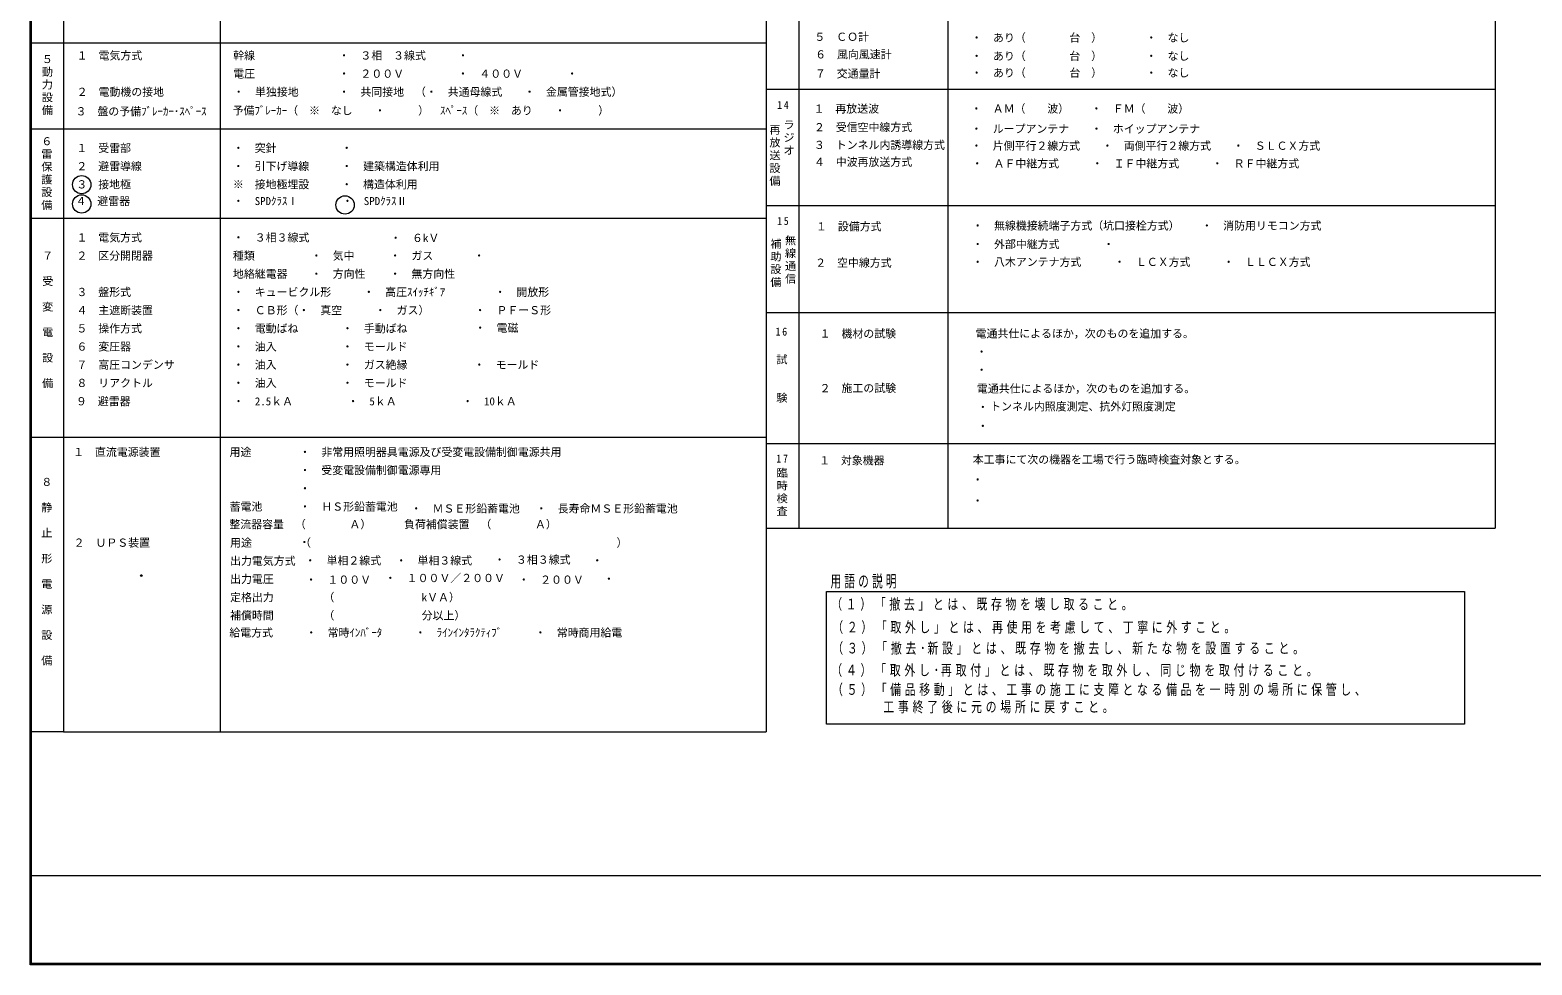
# Model space of a CAD drawing. Units: millimetres on the paper. Extents: x -606 to 402, y -274 to 280.
# Drawn here: x -398.6 to 14.2, y -274.4 to -17.3 of the extents above; entities that cross this region are included whole.
import ezdxf
from ezdxf.enums import TextEntityAlignment as Align

# ---------------------------------------------------------------- set-up
doc = ezdxf.new("R2010")
doc.units = ezdxf.units.MM
for name, color, linetype, lineweight in [('F-1_枠', 2, 'Continuous', 9), ('F-2_文字', 4, 'Continuous', 9), ('F-4', 7, 'Continuous', 9)]:
    doc.layers.add(name, color=color, linetype=linetype, lineweight=lineweight)
doc.layers.add('F-F', color=7, linetype='Continuous')
doc.styles.add('@ＭＳ ゴシック', font='')
doc.styles.add('ＭＳ ゴシック', font='')
doc.styles.get('@ＭＳ ゴシック').set_extended_font_data('@MS Gothic')
doc.styles.get('ＭＳ ゴシック').set_extended_font_data('MS Gothic')

msp = doc.modelspace()

# ---------------------------------------------------------------- linework, layer by layer
at = {"layer": 'F-1_枠'}
for p, q in [((-398.607, -274.447), (-398.607, 279.553)), ((-398.407, -274.247), (-398.407, 279.353)), ((-398.207, -274.047), (-398.207, 279.153)), ((402.393, -274.447), (-398.607, -274.447)), ((402.193, -274.247), (-398.407, -274.247)), ((401.993, -274.047), (-398.207, -274.047))]:
    msp.add_line(p, q, dxfattribs=at)
at = {"layer": 'F-2_文字', "color": 7}
for p, q in [((-187.344, 279.152), (-187.344, -154.333)), ((-146.345, 279.272), (-146.345, -154.333)), ((4.084, 279.153), (4.084, -154.333)), ((-389.383, 203.257), (-389.383, -210.362)), ((-346.292, -210.362), (-346.292, 203.257)), ((-398.207, -20.908), (-196.271, -20.908)), ((-196.271, -154.333), (4.084, -154.333)), ((-196.271, -154.333), (-196.271, -210.362)), ((-179.718, -171.78), (-4.337, -171.78)), ((-179.718, -208.211), (-179.718, -171.78)), ((-389.383, -210.362), (-398.607, -210.362)), ((-389.383, -210.362), (-196.271, -210.362))]:
    msp.add_line(p, q, dxfattribs=at)
msp.add_lwpolyline([(-4.337, -171.78), (-4.337, -208.211), (-179.718, -208.211)], dxfattribs=at)
for centre, radius in [((-384.405, -59.866), 2.514), ((-384.405, -65.169), 2.514), ((-312.02, -65.435), 2.514), ((-368.02, -167.369), 0.25)]:
    msp.add_circle(centre, radius, dxfattribs=at)
at = {"layer": 'F-4'}
for p, q in [((-196.271, 279.152), (-196.271, -154.333)), ((-196.151, -33.633), (4.084, -33.633)), ((-398.207, -44.493), (-196.271, -44.493)), ((-196.271, -65.584), (4.084, -65.584)), ((-398.207, -69.117), (-196.271, -69.117)), ((-196.271, -95.013), (4.084, -95.013)), ((-398.328, -129.296), (-196.271, -129.296)), ((-196.271, -131.048), (4.084, -131.048)), ((-398.309, -249.844), (401.993, -249.844))]:
    msp.add_line(p, q, dxfattribs=at)

# ---------------------------------------------------------------- texts
at = {"layer": 'F-2_文字', "style": 'ＭＳ ゴシック'}
for s, p in [('\u3000５\u3000ＣＯ計', (-186.044, -20.979)), ('\u3000\u3000・\u3000あり（\u3000\u3000\u3000\u3000台\u3000）\u3000\u3000\u3000\u3000・\u3000なし', (-145.951, -21.218)), ('\u3000１\u3000電気方式', (-388.772, -26.122)), ('\u3000\u3000幹線', (-348.768, -26.122)), ('・\u3000３相\u3000３線式', (-313.807, -26.122)), ('・\u3000', (-281.123, -26.122)), ('\u3000６\u3000風向風速計', (-185.824, -25.817)), ('\u3000\u3000・\u3000あり（\u3000\u3000\u3000\u3000台\u3000）\u3000\u3000\u3000\u3000・\u3000なし', (-145.951, -26.266)), ('\u3000\u3000電圧', (-348.768, -31.122)), ('・\u3000２００Ｖ', (-313.807, -31.122)), ('・\u3000４００Ｖ\u3000\u3000\u3000\u3000・\u3000', (-281.123, -31.122)), ('\u3000７\u3000交通量計', (-185.895, -31.095)), ('\u3000\u3000・\u3000あり（\u3000\u3000\u3000\u3000台\u3000）\u3000\u3000\u3000\u3000・\u3000なし', (-145.951, -30.875)), ('\u3000２\u3000電動機の接地', (-388.772, -36.122)), ('\u3000\u3000・\u3000単独接地', (-348.768, -36.122)), ('・\u3000共同接地\u3000（・\u3000共通母線式\u3000\u3000・\u3000金属管接地式）', (-313.807, -36.122)), ('\u3000３\u3000盤の予備ﾌﾞﾚｰｶｰ･ｽﾍﾟｰｽ', (-389.084, -41.481)), ('\u3000\u3000予備ﾌﾞﾚｰｶｰ（\u3000※\u3000なし\u3000\u3000・\u3000\u3000\u3000）\u3000ｽﾍﾟｰｽ（\u3000※\u3000あり\u3000\u3000・\u3000\u3000\u3000）', (-348.928, -41.252)), ('\u3000１\u3000再放送波', (-186.272, -40.736)), ('\u3000\u3000・\u3000ＡＭ（\u3000\u3000波）\u3000\u3000・\u3000ＦＭ（\u3000\u3000波）', (-146.03, -40.736)), ('\u3000２\u3000受信空中線方式', (-186.156, -45.839)), ('\u3000\u3000・\u3000ループアンテナ\u3000\u3000・\u3000ホイップアンテナ', (-146.013, -46.282)), ('\u3000１\u3000受雷部', (-388.866, -51.566)), ('\u3000\u3000・\u3000突針', (-348.862, -51.566)), ('・\u3000', (-313.074, -51.566)), ('\u3000３\u3000トンネル内誘導線方式', (-186.156, -50.718)), ('\u3000\u3000・\u3000片側平行２線方式\u3000\u3000・\u3000両側平行２線方式\u3000\u3000・\u3000ＳＬＣＸ方式', (-146.013, -50.94)), ('\u3000２\u3000避雷導線', (-388.866, -56.566)), ('\u3000\u3000・\u3000引下げ導線', (-348.862, -56.566)), ('・\u3000建築構造体利用', (-313.074, -56.566)), ('\u3000４\u3000中波再放送方式', (-186.156, -55.375)), ('\u3000\u3000・\u3000ＡＦ中継方式\u3000\u3000\u3000・\u3000ＩＦ中継方式\u3000\u3000\u3000・\u3000ＲＦ中継方式', (-145.791, -55.819)), ('\u3000３\u3000接地極', (-388.866, -61.566)), ('\u3000\u3000※\u3000接地極埋設', (-348.862, -61.566)), ('・\u3000構造体利用', (-313.074, -61.566)), ('４\u3000避雷器', (-386.104, -66.14)), ('・\u3000SPDｸﾗｽⅠ\u3000\u3000\u3000\u3000・\u3000SPDｸﾗｽⅡ', (-342.861, -66.14)), ('\u3000１\u3000設備方式', (-185.588, -73.13)), ('\u3000\u3000・\u3000無線機接続端子方式（坑口接栓方式）\u3000\u3000・\u3000消防用リモコン方式\u3000\u3000', (-145.668, -72.908)), ('\u3000１\u3000電気方式', (-388.843, -76.171)), ('\u3000\u3000・\u3000３相３線式', (-348.839, -76.171)), ('・\u3000６kＶ', (-299.636, -76.282)), ('\u3000２\u3000区分開閉器', (-388.843, -81.171)), ('\u3000\u3000種類', (-348.839, -81.171)), ('・\u3000気中', (-321.421, -81.171)), ('・\u3000ガス', (-299.781, -81.171)), ('\u3000\u3000・\u3000外部中継方式\u3000\u3000\u3000\u3000・\u3000', (-145.668, -78.009)), ('・\u3000', (-276.698, -81.171)), ('\u3000２\u3000空中線方式', (-185.81, -83.11)), ('\u3000\u3000・\u3000八木アンテナ方式\u3000\u3000\u3000・\u3000ＬＣＸ方式\u3000\u3000\u3000・\u3000ＬＬＣＸ方式', (-145.668, -82.888)), ('\u3000\u3000地絡継電器', (-348.839, -86.171)), ('・\u3000方向性', (-321.421, -86.171)), ('・\u3000無方向性', (-299.781, -86.171)), ('\u3000３\u3000盤形式', (-388.843, -91.171)), ('\u3000\u3000・\u3000キュービクル形', (-348.839, -91.171)), ('・\u3000高圧ｽｲｯﾁｷﾞｱ', (-306.994, -91.171)), ('・\u3000開放形', (-270.927, -91.171)), ('\u3000４\u3000主遮断装置', (-388.843, -96.171)), ('\u3000\u3000・\u3000ＣＢ形（・\u3000真空\u3000\u3000\u3000・\u3000ガス）', (-348.839, -96.171)), ('・\u3000ＰＦーＳ形', (-276.424, -96.171)), ('\u3000５\u3000操作方式', (-388.843, -101.171)), ('\u3000\u3000・\u3000電動ばね', (-348.839, -101.171)), ('・\u3000手動ばね', (-312.869, -101.171)), ('・\u3000電磁', (-276.389, -101.017)), ('\u3000６\u3000変圧器', (-388.843, -106.171)), ('\u3000\u3000・\u3000油入', (-348.839, -106.171)), ('\u3000１\u3000機材の試験', (-184.594, -102.591)), ('\u3000\u3000電通共仕によるほか，次のものを追加する。', (-144.734, -102.575)), ('・\u3000モールド', (-312.869, -106.171)), ('\u3000\u3000・\u3000', (-144.59, -107.591)), ('\u3000７\u3000高圧コンデンサ', (-388.843, -111.171)), ('\u3000\u3000・\u3000油入', (-348.839, -111.171)), ('・\u3000ガス絶縁', (-312.869, -111.171)), ('\u3000・\u3000モールド', (-279.64, -111.171)), ('\u3000\u3000・\u3000', (-144.59, -112.591)), ('\u3000８\u3000リアクトル', (-388.843, -116.171)), ('\u3000\u3000・\u3000油入', (-348.839, -116.171)), ('・\u3000モールド', (-312.869, -116.171)), ('\u3000２\u3000施工の試験', (-184.594, -117.591)), ('\u3000\u3000電通共仕によるほか，次のものを追加する。', (-144.372, -117.722)), ('\u3000９\u3000避雷器', (-388.978, -121.209)), ('\u3000\u3000・\u30002.5ｋＡ\u3000\u3000\u3000\u3000\u3000・\u30005ｋＡ\u3000\u3000\u3000\u3000\u3000\u3000・\u300010ｋＡ', (-348.815, -121.209)), ('トンネル内照度測定、抗外灯照度測定', (-134.719, -122.627)), ('\u3000\u3000・\u3000', (-144.237, -122.812)), ('\u3000\u3000・\u3000', (-144.245, -128.025)), ('\u3000１\u3000直流電源装置', (-389.771, -135.17)), ('\u3000\u3000用途', (-349.767, -135.17)), ('・\u3000非常用照明器具電源及び受変電設備制御電源共用', (-324.548, -135.17)), ('\u3000１\u3000対象機器', (-184.744, -137.466)), ('本工事にて次の機器を工場で行う臨時検査対象とする。', (-139.521, -137.213)), ('・\u3000受変電設備制御電源専用', (-324.548, -140.17)), ('・\u3000', (-324.548, -145.17)), ('・', (-139.673, -142.75)), ('\u3000\u3000蓄電池', (-349.767, -150.17)), ('・\u3000ＨＳ形鉛蓄電池', (-324.548, -150.17)), ('・\u3000ＭＳＥ形鉛蓄電池', (-293.985, -150.702)), ('・\u3000長寿命ＭＳＥ形鉛蓄電池', (-259.59, -150.702)), ('・', (-139.673, -148.546)), ('整流器容量\u3000（\u3000\u3000\u3000\u3000Ａ）\u3000\u3000\u3000負荷補償装置\u3000（\u3000\u3000\u3000\u3000Ａ）', (-343.822, -155.027)), ('\u3000２\u3000ＵＰＳ装置', (-389.626, -160.098)), ('\u3000\u3000用途', (-349.622, -160.098)), ('・\u3000', (-324.711, -159.956)), ('（\u3000\u3000\u3000\u3000\u3000\u3000\u3000\u3000\u3000\u3000\u3000\u3000\u3000\u3000\u3000\u3000\u3000\u3000\u3000\u3000\u3000\u3000\u3000\u3000\u3000\u3000\u3000\u3000）', (-324.403, -160.098)), ('\u3000\u3000出力電気方式', (-349.622, -165.098)), ('・\u3000単相２線式', (-323.106, -165)), ('・\u3000単相３線式', (-298.112, -165)), ('・\u3000３相３線式', (-271.055, -164.771)), ('・\u3000', (-244.227, -165)), ('\u3000\u3000出力電圧', (-349.622, -170.098)), ('・\u3000１００Ｖ', (-322.877, -170.274)), ('・\u3000１００Ｖ／２００Ｖ', (-301.093, -169.816)), ('・\u3000２００Ｖ', (-264.405, -170.274)), ('・\u3000', (-241.017, -170.045)), ('\u3000\u3000定格出力', (-349.622, -175.098)), ('（\u3000\u3000\u3000\u3000\u3000\u3000\u3000\u3000kＶＡ）', (-317.971, -175.098)), ('\u3000\u3000補償時間', (-349.622, -180.098)), ('（\u3000\u3000\u3000\u3000\u3000\u3000\u3000\u3000分以上）', (-317.971, -180.098)), ('給電方式\u3000\u3000\u3000・\u3000常時ｲﾝﾊﾞｰﾀ\u3000\u3000\u3000・\u3000ﾗｲﾝｲﾝﾀﾗｸﾃｨﾌﾞ\u3000\u3000\u3000・\u3000常時商用給電', (-343.822, -184.816))]:
    msp.add_text(s, height=2.199, dxfattribs=at).set_placement(p, align=Align.BOTTOM_LEFT)
at = {"layer": 'F-2_文字', "color": 7, "char_height": 2.199, "attachment_point": 7, "rotation": 270, "style": '@ＭＳ ゴシック'}
for s, insert in [('\\T1.17;５動力設備', (-395.323, -23.787)), ('\\T1.17;ラジオ', (-191.279, -41.85)), ('\\T1.17;６雷保護設備', (-395.476, -46.369)), ('\\T1.17;無線通信', (-191.073, -73.664)), ('\\T1.17;７\u3000受\u3000変\u3000電\u3000設\u3000備', (-395.236, -77.84)), ('\\T1.17;試\u3000\u3000験', (-193.411, -106.401)), ('\\T1.17;臨時検査', (-193.351, -137.57)), ('\\T1.17;８\u3000静\u3000止\u3000形\u3000電\u3000源\u3000設\u3000備', (-395.476, -140.06))]:
    msp.add_mtext(s, dxfattribs=dict(at, insert=insert))
at = {"layer": 'F-2_文字', "color": 7, "attachment_point": 7, "style": 'ＭＳ ゴシック'}
for s, insert, char_height in [('\\T1.36;\\W0.9;14', (-193.281, -39.055), 2.199), ('\\T1.36;\\W0.9;15', (-193.281, -70.994), 2.199), ('\\T1.36;\\W0.9;16', (-193.719, -101.402), 2.199), ('\\T1.36;\\W0.9;17', (-193.5, -136.295), 2.199), ('\\T1.3;\\W0.65;用語の説明', (-178.607, -170.937), 3.299), ('\\T1.33;\\W0.75;（１）「撤去」とは、既存物を壊し取ること。', (-178.411, -177.052), 2.933), ('\\T1.33;\\W0.75;（２）「取外し」とは、再使用を考慮して、丁寧に外すこと。', (-178.123, -183.395), 2.933), ('\\T1.34;\\W0.75;（３）「撤去･新設」とは、既存物を撤去し、新たな物を設置すること。', (-178.123, -189.161), 2.933), ('\\T1.34;\\W0.75;（４）「取外し･再取付」とは、既存物を取外し、同じ物を取付けること。', (-178.411, -195.215), 2.933), ('\\T1.33;\\W0.75;（５）「備品移動」とは、工事の施工に支障となる備品を一時別の場所に保管し、', (-178.177, -200.545), 2.933), ('\\T1.34;\\W0.75;\u3000\u3000\u3000\\~工事終了後に元の場所に戻すこと。', (-178.177, -205.255), 2.933)]:
    msp.add_mtext(s, dxfattribs=dict(at, insert=insert, char_height=char_height))
at = {"layer": 'F-F', "char_height": 2.199, "attachment_point": 7, "rotation": 270, "style": '@ＭＳ ゴシック'}
for s, insert in [('\\T1.17;再放送設備', (-195.355, -43.246)), ('\\T1.17;補助設備', (-195.095, -74.563))]:
    msp.add_mtext(s, dxfattribs=dict(at, insert=insert))

doc.saveas('drawing.dxf')
